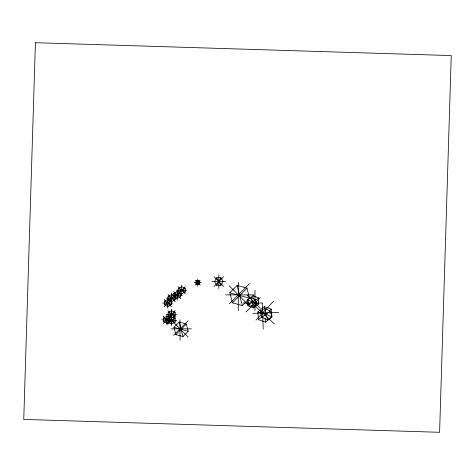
<?xml version="1.0" encoding="UTF-8"?>
<svg xmlns="http://www.w3.org/2000/svg" width="475" height="475" viewBox="0 0 475 475"><rect width="100%" height="100%" fill="white"/><g stroke="black" fill="none" stroke-linecap="round" stroke-linejoin="round"><path stroke-width="0.71" d="M196.62 280.701L195.51 282.613L196.62 284.531L198.829 284.531L199.933 282.613L198.829 280.701L196.62 280.701L198.829 284.531M196.62 284.531L198.829 280.701M216.659 277.756L214.486 281.527L216.659 285.291L221.006 285.291L223.185 281.527L221.006 277.756L216.659 277.756L221.006 285.291M216.659 285.291L221.006 277.756M256.007 320.144L273.553 301.192M173.933 327.334L179.182 322.044L186.313 324.021L188.189 331.289L182.946 336.579L175.815 334.602L173.933 327.334L188.189 331.289M175.815 334.602L186.313 324.021M229.829 292.766L237.102 285.433L246.982 288.171L249.589 298.247L242.315 305.579L232.435 302.836L229.829 292.766L249.589 298.247M232.435 302.836L246.982 288.171M169.047 300.657L175.21 294.494M164.095 306.719L171.368 299.446M178.665 293.295L185.309 286.651M174.64 297.659L180.613 291.686M195.201 285.131L200.147 280.191M168.364 317.532L175.245 310.656M163.24 323.469L170.543 316.166M167.942 324.11L175.245 316.807M213.881 286.478L223.594 276.765M173.589 335.308L188.082 320.815M229.354 303.81L249.44 283.729M246.002 311.962L260.383 297.582M257.86 311.909L264.355 306.666L271.391 309.172L271.926 316.926L265.424 322.169L258.394 319.663L257.86 311.909L261.054 313.049M258.394 319.663L262.182 316.599M269.224 310.923L271.391 309.172M249.518 298.324L253.033 295.705L258.489 297.89L258.673 304.006L253.407 307.937L247.944 305.746L247.76 299.636M247.944 305.746L249.702 304.439M255.562 300.075L258.489 297.89M260.454 311.351L264.682 308.358L270.388 311.184L271.86 316.997L267.627 319.99L261.927 317.163L260.454 311.351L271.86 316.997M261.927 317.163L270.388 311.184M247.813 299.577L251.233 297.356L255.633 299.749L256.619 304.368L253.199 306.595L248.799 304.196L247.813 299.577L256.619 304.368M248.799 304.196L255.633 299.749M185.232 288.473L178.214 292L178.214 288.473L181.723 286.704L185.232 288.473L185.232 292L181.723 293.77L177.252 291.513L173.749 293.283L173.749 296.103M168.15 296.281L171.659 294.512L175.168 296.281L175.168 299.808L171.659 301.577L168.15 299.808L168.15 296.281L175.168 299.808M164.308 301.239L167.812 299.47L171.321 301.239L171.321 304.766L167.812 306.535L164.308 304.766L164.308 301.239L171.321 304.766M174.331 296.519L180.761 293.283L180.761 296.81L177.252 298.579L174.919 297.397M168.15 299.808L175.168 296.281M164.308 304.766L171.321 301.239M171.077 317.478L168.15 316.006L168.15 312.473L171.659 310.709L175.168 312.473L175.168 316.006L172.241 317.478M163.453 317.989L166.963 316.219L170.466 317.989L163.453 321.516L163.453 317.989L169.884 321.225M168.15 316.006L175.168 312.473M169.32 318.042L171.659 316.861L175.168 318.63L175.168 322.157L171.659 323.926L168.15 322.157M168.738 321.866L175.168 318.63M163.453 321.516L166.963 323.285L169.884 321.812M252.902 313.387L278.706 312.396M211.826 281.527L225.572 281.527M194.162 282.613L201.151 282.613M176.516 290.296L186.841 290.296M225.655 294.88L254.054 294.88M172.045 295.106L182.37 295.106M166.446 298.104L176.777 298.104M243.342 302.991L262.622 302.991M162.604 303.062L172.93 303.062M166.446 314.296L176.777 314.296M161.749 319.812L171.148 319.812M168.091 320.453L176.777 320.453M170.917 328.86L191.413 328.86M255.948 302.913L258.673 304.006M178.214 288.473L185.232 292M173.749 293.283L180.761 296.81M168.15 312.473L175.168 316.006M169.32 319.218L175.168 322.157M255.479 306.417L274.431 323.968M247.232 295.248L260.383 308.4M229.354 285.944L249.44 306.031M214.071 276.765L223.79 286.478M195.302 280.191L200.242 285.131M178.024 286.651L185.327 293.954M173.553 291.46L180.856 298.763M167.96 294.458L175.263 301.762M164.112 299.416L171.416 306.719M167.96 310.656L175.263 317.959M168.328 317.181L188.082 336.906M163.257 316.166L170.561 323.469M237.102 285.433L242.315 305.579M179.182 322.044L182.946 336.579M264.682 308.358L267.627 319.99M251.233 297.356L253.199 306.595M264.355 306.666L264.504 308.78M265.181 318.648L265.424 322.169M262.236 303.311L263.227 329.122M253.033 295.705L253.133 299.102M253.341 305.894L253.407 307.937M254.974 290.302L254.974 310.638M238.284 282.245L238.284 310.65M218.833 274.788L218.833 288.533M197.725 279.187L197.725 286.176M181.664 285.142L181.664 295.468M180.037 319.746L180.037 340.237M177.252 291.513L177.252 298.579M177.199 289.952L177.199 300.283M171.659 294.512L171.659 301.577M171.659 310.709L171.659 323.926M171.6 292.95L171.6 303.282M171.6 309.142L171.6 325.63M167.812 299.47L167.812 306.535M167.758 297.908L167.758 308.233M166.963 316.219L166.963 323.285M166.903 314.658L166.903 324.989M35.417 42.708L23.75 419.419L439.595 432.292L451.25 55.581L35.417 42.708"/></g></svg>
